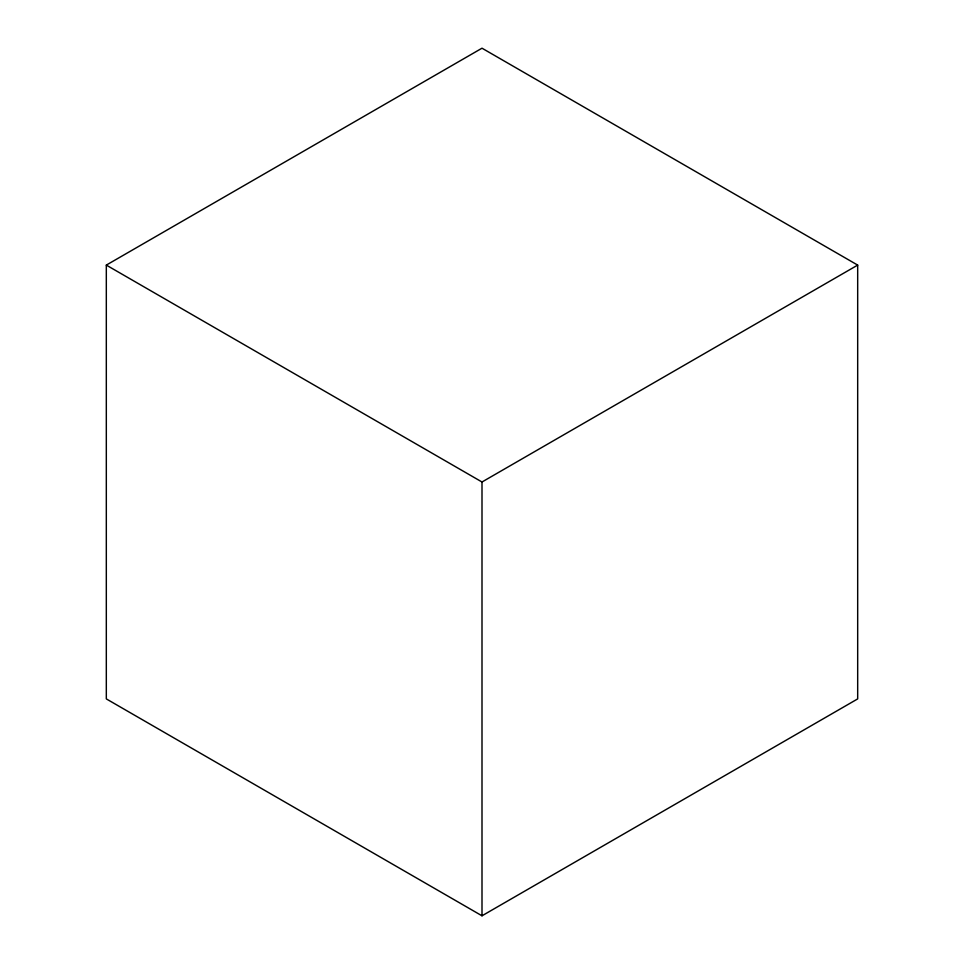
<?xml version="1.0" encoding="UTF-8"?>
<svg xmlns="http://www.w3.org/2000/svg" width="964" height="964" viewBox="0 0 964 964"><rect width="100%" height="100%" fill="white"/><g stroke="black" fill="none" stroke-linecap="round" stroke-linejoin="round"><path stroke-width="1.45" d="M106.317 265.1L482 48.2L857.683 265.1L857.683 698.9L482 915.8L106.317 698.9L106.317 265.1L482 482L857.683 265.1M482 482L482 915.8"/></g></svg>
